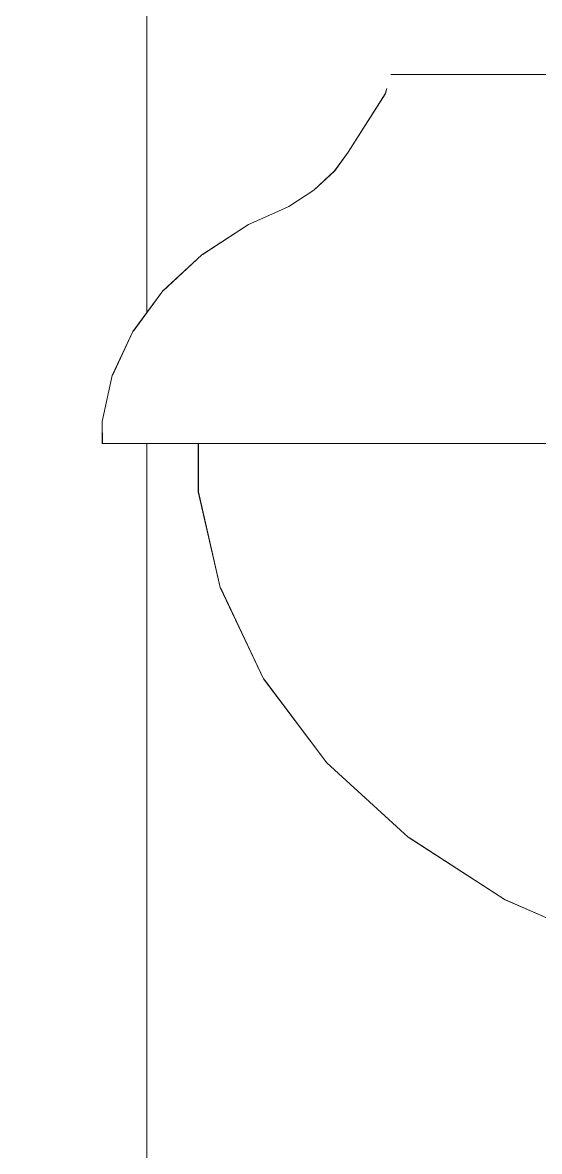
# Model space of a CAD drawing. Header units: metres. Extents: x -41 to 412, y -15 to 25.
# Drawn here: x 324.3595 to 324.4295, y -13.7265 to -13.5735 of the extents above; entities that cross this region are included whole.
import ezdxf

# ---------------------------------------------------------------- set-up
doc = ezdxf.new("R2010")
doc.units = ezdxf.units.M
doc.header["$MEASUREMENT"] = 0
doc.set_wipeout_variables(frame=1)
doc.linetypes.add('Wipeout_Contour', pattern=[1, 0, -1])
doc.layers.add('Interior - Furniture', color=7, linetype='Continuous')
doc.layers.add('Interior - Stair & Railing', color=7, linetype='Continuous')

msp = doc.modelspace()

# ---------------------------------------------------------------- wipeouts: each hides what was drawn before it
at = {"color": 254, "linetype": 'Wipeout_Contour', "lineweight": 0, "ltscale": 1298.781157}
msp.add_wipeout([(324.41269, -13.58055), (324.40943, -13.58055), (324.4093, -13.58065), (324.41256, -13.58065)], dxfattribs=at).dxf.layer = 'Interior - Furniture'

# ---------------------------------------------------------------- next in the draw order: wipeouts: each hides what was drawn before it
at = {"color": 254, "linetype": 'Wipeout_Contour', "lineweight": 0, "ltscale": 1298.806928}
msp.add_wipeout([(324.41269, -13.58055), (324.41256, -13.58065), (324.42221, -13.58065), (324.42233, -13.58055)], dxfattribs=at).dxf.layer = 'Interior - Furniture'

# ---------------------------------------------------------------- next in the draw order: wipeouts: each hides what was drawn before it
at = {"color": 254, "linetype": 'Wipeout_Contour', "lineweight": 0, "ltscale": 1298.777069}
msp.add_wipeout([(324.41256, -13.58065), (324.4093, -13.58065), (324.40867, -13.58321), (324.41195, -13.58321)], dxfattribs=at).dxf.layer = 'Interior - Furniture'
at = {"color": 254, "linetype": 'Wipeout_Contour', "lineweight": 0, "ltscale": 1298.857321}
msp.add_wipeout([(324.4379, -13.58055), (324.42233, -13.58055), (324.42221, -13.58065), (324.43779, -13.58065)], dxfattribs=at).dxf.layer = 'Interior - Furniture'

# ---------------------------------------------------------------- next in the draw order: wipeouts: each hides what was drawn before it
at = {"color": 254, "linetype": 'Wipeout_Contour', "lineweight": 0, "ltscale": 1298.802498}
msp.add_wipeout([(324.41256, -13.58065), (324.41195, -13.58321), (324.42164, -13.58321), (324.42221, -13.58065)], dxfattribs=at).dxf.layer = 'Interior - Furniture'

# ---------------------------------------------------------------- next in the draw order: wipeouts: each hides what was drawn before it
at = {"color": 254, "linetype": 'Wipeout_Contour', "lineweight": 0, "ltscale": 1298.852924}
msp.add_wipeout([(324.43779, -13.58065), (324.42221, -13.58065), (324.42164, -13.58321), (324.43729, -13.58321)], dxfattribs=at).dxf.layer = 'Interior - Furniture'
at = {"color": 254, "linetype": 'Wipeout_Contour', "lineweight": 0, "ltscale": 1298.756466}
msp.add_wipeout([(324.41195, -13.58321), (324.40867, -13.58321), (324.40363, -13.5911), (324.40702, -13.5911)], dxfattribs=at).dxf.layer = 'Interior - Furniture'

# ---------------------------------------------------------------- next in the draw order: wipeouts: each hides what was drawn before it
at = {"color": 254, "linetype": 'Wipeout_Contour', "lineweight": 0, "ltscale": 1624.403839}
msp.add_wipeout([(324.40939, -13.58058), (324.40943, -13.58055), (324.64527, -13.58055), (324.64527, -13.58054), (324.4094, -13.58054)], dxfattribs=at).dxf.layer = 'Interior - Furniture'
at = {"color": 254, "linetype": 'Wipeout_Contour', "lineweight": 0, "ltscale": 1298.773387}
msp.add_wipeout([(324.41195, -13.58321), (324.40702, -13.5911), (324.41705, -13.5911), (324.42164, -13.58321)], dxfattribs=at).dxf.layer = 'Interior - Furniture'

# ---------------------------------------------------------------- next in the draw order: linework, layer by layer
at = {"layer": 'Interior - Furniture', "color": 6, "linetype": 'Continuous', "lineweight": 20}
for p, q in [((324.4094, -13.58054), (324.40939, -13.58058)), ((324.64527, -13.58054), (324.4094, -13.58054)), ((324.40943, -13.58055), (324.4094, -13.58055)), ((324.40943, -13.58055), (324.41269, -13.58055)), ((324.41269, -13.58055), (324.42233, -13.58055)), ((324.42233, -13.58055), (324.4379, -13.58055))]:
    msp.add_line(p, q, dxfattribs=at)

# ---------------------------------------------------------------- next in the draw order: wipeouts: each hides what was drawn before it
at = {"color": 254, "linetype": 'Wipeout_Contour', "lineweight": 0, "ltscale": 1298.821035}
msp.add_wipeout([(324.42164, -13.58321), (324.41705, -13.5911), (324.43326, -13.5911), (324.43729, -13.58321)], dxfattribs=at).dxf.layer = 'Interior - Furniture'
at = {"color": 254, "linetype": 'Wipeout_Contour', "lineweight": 0, "ltscale": 1298.749652}
msp.add_wipeout([(324.40702, -13.5911), (324.40363, -13.5911), (324.40179, -13.59364), (324.40523, -13.59364)], dxfattribs=at).dxf.layer = 'Interior - Furniture'

# ---------------------------------------------------------------- next in the draw order: wipeouts: each hides what was drawn before it
at = {"color": 254, "linetype": 'Wipeout_Contour', "lineweight": 0, "ltscale": 1298.774211}
msp.add_wipeout([(324.40702, -13.5911), (324.40523, -13.59364), (324.41539, -13.59364), (324.41705, -13.5911)], dxfattribs=at).dxf.layer = 'Interior - Furniture'

# ---------------------------------------------------------------- next in the draw order: wipeouts: each hides what was drawn before it
at = {"color": 254, "linetype": 'Wipeout_Contour', "lineweight": 0, "ltscale": 1298.826252}
msp.add_wipeout([(324.41705, -13.5911), (324.41539, -13.59364), (324.4318, -13.59364), (324.43326, -13.5911)], dxfattribs=at).dxf.layer = 'Interior - Furniture'
at = {"color": 254, "linetype": 'Wipeout_Contour', "lineweight": 0, "ltscale": 1298.738556}
msp.add_wipeout([(324.40523, -13.59364), (324.40179, -13.59364), (324.39897, -13.59625), (324.40247, -13.59625)], dxfattribs=at).dxf.layer = 'Interior - Furniture'

# ---------------------------------------------------------------- next in the draw order: wipeouts: each hides what was drawn before it
at = {"color": 254, "linetype": 'Wipeout_Contour', "lineweight": 0, "ltscale": 1298.761528}
msp.add_wipeout([(324.40523, -13.59364), (324.40247, -13.59625), (324.41282, -13.59625), (324.41539, -13.59364)], dxfattribs=at).dxf.layer = 'Interior - Furniture'

# ---------------------------------------------------------------- next in the draw order: wipeouts: each hides what was drawn before it
at = {"color": 254, "linetype": 'Wipeout_Contour', "lineweight": 0, "ltscale": 1298.813641}
msp.add_wipeout([(324.41539, -13.59364), (324.41282, -13.59625), (324.42954, -13.59625), (324.4318, -13.59364)], dxfattribs=at).dxf.layer = 'Interior - Furniture'
at = {"color": 254, "linetype": 'Wipeout_Contour', "lineweight": 0, "ltscale": 1298.725794}
msp.add_wipeout([(324.40247, -13.59625), (324.39897, -13.59625), (324.39559, -13.59845), (324.39917, -13.59845)], dxfattribs=at).dxf.layer = 'Interior - Furniture'

# ---------------------------------------------------------------- next in the draw order: wipeouts: each hides what was drawn before it
at = {"color": 254, "linetype": 'Wipeout_Contour', "lineweight": 0, "ltscale": 1298.748302}
msp.add_wipeout([(324.40247, -13.59625), (324.39917, -13.59845), (324.40975, -13.59845), (324.41282, -13.59625)], dxfattribs=at).dxf.layer = 'Interior - Furniture'

# ---------------------------------------------------------------- next in the draw order: wipeouts: each hides what was drawn before it
at = {"color": 254, "linetype": 'Wipeout_Contour', "lineweight": 0, "ltscale": 1298.80108}
msp.add_wipeout([(324.41282, -13.59625), (324.40975, -13.59845), (324.42684, -13.59845), (324.42954, -13.59625)], dxfattribs=at).dxf.layer = 'Interior - Furniture'
at = {"color": 254, "linetype": 'Wipeout_Contour', "lineweight": 0, "ltscale": 1298.718903}
msp.add_wipeout([(324.39917, -13.59845), (324.39559, -13.59845), (324.39368, -13.59931), (324.39731, -13.59931)], dxfattribs=at).dxf.layer = 'Interior - Furniture'

# ---------------------------------------------------------------- next in the draw order: wipeouts: each hides what was drawn before it
at = {"color": 254, "linetype": 'Wipeout_Contour', "lineweight": 0, "ltscale": 1298.878908}
msp.add_wipeout([(324.42684, -13.59845), (324.44965, -13.59845), (324.45185, -13.59625), (324.42954, -13.59625)], dxfattribs=at).dxf.layer = 'Interior - Furniture'
at = {"color": 254, "linetype": 'Wipeout_Contour', "lineweight": 0, "ltscale": 1298.744968}
msp.add_wipeout([(324.39917, -13.59845), (324.39731, -13.59931), (324.40801, -13.59931), (324.40975, -13.59845)], dxfattribs=at).dxf.layer = 'Interior - Furniture'

# ---------------------------------------------------------------- next in the draw order: wipeouts: each hides what was drawn before it
at = {"color": 254, "linetype": 'Wipeout_Contour', "lineweight": 0, "ltscale": 1298.799887}
msp.add_wipeout([(324.40975, -13.59845), (324.40801, -13.59931), (324.42531, -13.59931), (324.42684, -13.59845)], dxfattribs=at).dxf.layer = 'Interior - Furniture'
at = {"color": 254, "linetype": 'Wipeout_Contour', "lineweight": 0, "ltscale": 1298.704875}
msp.add_wipeout([(324.39731, -13.59931), (324.39368, -13.59931), (324.39011, -13.6009), (324.39382, -13.6009)], dxfattribs=at).dxf.layer = 'Interior - Furniture'

# ---------------------------------------------------------------- next in the draw order: wipeouts: each hides what was drawn before it
at = {"color": 254, "linetype": 'Wipeout_Contour', "lineweight": 0, "ltscale": 1298.879748}
msp.add_wipeout([(324.42684, -13.59845), (324.42531, -13.59931), (324.4484, -13.59931), (324.44965, -13.59845)], dxfattribs=at).dxf.layer = 'Interior - Furniture'
at = {"color": 254, "linetype": 'Wipeout_Contour', "lineweight": 0, "ltscale": 1298.728213}
msp.add_wipeout([(324.39731, -13.59931), (324.39382, -13.6009), (324.40477, -13.6009), (324.40801, -13.59931)], dxfattribs=at).dxf.layer = 'Interior - Furniture'

# ---------------------------------------------------------------- next in the draw order: wipeouts: each hides what was drawn before it
at = {"color": 254, "linetype": 'Wipeout_Contour', "lineweight": 0, "ltscale": 1298.782835}
msp.add_wipeout([(324.40801, -13.59931), (324.40477, -13.6009), (324.42246, -13.6009), (324.42531, -13.59931)], dxfattribs=at).dxf.layer = 'Interior - Furniture'
at = {"color": 254, "linetype": 'Wipeout_Contour', "lineweight": 0, "ltscale": 1298.682782}
msp.add_wipeout([(324.39382, -13.6009), (324.39011, -13.6009), (324.38382, -13.605), (324.38767, -13.605)], dxfattribs=at).dxf.layer = 'Interior - Furniture'

# ---------------------------------------------------------------- next in the draw order: wipeouts: each hides what was drawn before it
at = {"color": 254, "linetype": 'Wipeout_Contour', "lineweight": 0, "ltscale": 1298.863377}
msp.add_wipeout([(324.42531, -13.59931), (324.42246, -13.6009), (324.44607, -13.6009), (324.4484, -13.59931)], dxfattribs=at).dxf.layer = 'Interior - Furniture'
at = {"color": 254, "linetype": 'Wipeout_Contour', "lineweight": 0, "ltscale": 1298.702153}
msp.add_wipeout([(324.39382, -13.6009), (324.38767, -13.605), (324.39904, -13.605), (324.40477, -13.6009)], dxfattribs=at).dxf.layer = 'Interior - Furniture'

# ---------------------------------------------------------------- next in the draw order: wipeouts: each hides what was drawn before it
at = {"color": 254, "linetype": 'Wipeout_Contour', "lineweight": 0, "ltscale": 1298.756012}
msp.add_wipeout([(324.40477, -13.6009), (324.39904, -13.605), (324.41742, -13.605), (324.42246, -13.6009)], dxfattribs=at).dxf.layer = 'Interior - Furniture'
at = {"color": 254, "linetype": 'Wipeout_Contour', "lineweight": 0, "ltscale": 1298.661859}
msp.add_wipeout([(324.38382, -13.605), (324.37854, -13.60987), (324.38251, -13.60987), (324.38767, -13.605)], dxfattribs=at).dxf.layer = 'Interior - Furniture'

# ---------------------------------------------------------------- next in the draw order: wipeouts: each hides what was drawn before it
at = {"color": 254, "linetype": 'Wipeout_Contour', "lineweight": 0, "ltscale": 1298.83748}
msp.add_wipeout([(324.42246, -13.6009), (324.41742, -13.605), (324.44196, -13.605), (324.44607, -13.6009)], dxfattribs=at).dxf.layer = 'Interior - Furniture'
at = {"color": 254, "linetype": 'Wipeout_Contour', "lineweight": 0, "ltscale": 1298.684428}
msp.add_wipeout([(324.38251, -13.60987), (324.39425, -13.60987), (324.39904, -13.605), (324.38767, -13.605)], dxfattribs=at).dxf.layer = 'Interior - Furniture'

# ---------------------------------------------------------------- next in the draw order: wipeouts: each hides what was drawn before it
at = {"color": 254, "linetype": 'Wipeout_Contour', "lineweight": 0, "ltscale": 1298.741538}
msp.add_wipeout([(324.39904, -13.605), (324.39425, -13.60987), (324.4132, -13.60987), (324.41742, -13.605)], dxfattribs=at).dxf.layer = 'Interior - Furniture'
at = {"color": 254, "linetype": 'Wipeout_Contour', "lineweight": 0, "ltscale": 1298.64586}
msp.add_wipeout([(324.37854, -13.60987), (324.37445, -13.61538), (324.37852, -13.61538), (324.38251, -13.60987)], dxfattribs=at).dxf.layer = 'Interior - Furniture'

# ---------------------------------------------------------------- next in the draw order: wipeouts: each hides what was drawn before it
at = {"color": 254, "linetype": 'Wipeout_Contour', "lineweight": 0, "ltscale": 1298.826753}
msp.add_wipeout([(324.4132, -13.60987), (324.43851, -13.60987), (324.44196, -13.605), (324.41742, -13.605)], dxfattribs=at).dxf.layer = 'Interior - Furniture'
at = {"color": 254, "linetype": 'Wipeout_Contour', "lineweight": 0, "ltscale": 1298.671664}
msp.add_wipeout([(324.39425, -13.60987), (324.38251, -13.60987), (324.37852, -13.61538), (324.39053, -13.61538)], dxfattribs=at).dxf.layer = 'Interior - Furniture'

# ---------------------------------------------------------------- next in the draw order: wipeouts: each hides what was drawn before it
at = {"color": 254, "linetype": 'Wipeout_Contour', "lineweight": 0, "ltscale": 1298.731601}
msp.add_wipeout([(324.39425, -13.60987), (324.39053, -13.61538), (324.40993, -13.61538), (324.4132, -13.60987)], dxfattribs=at).dxf.layer = 'Interior - Furniture'
at = {"color": 254, "linetype": 'Wipeout_Contour', "lineweight": 0, "ltscale": 1298.635574}
msp.add_wipeout([(324.37167, -13.62134), (324.3758, -13.62134), (324.37852, -13.61538), (324.37445, -13.61538)], dxfattribs=at).dxf.layer = 'Interior - Furniture'

# ---------------------------------------------------------------- next in the draw order: wipeouts: each hides what was drawn before it
at = {"color": 254, "linetype": 'Wipeout_Contour', "lineweight": 0, "ltscale": 1298.819935}
msp.add_wipeout([(324.43851, -13.60987), (324.4132, -13.60987), (324.40993, -13.61538), (324.43584, -13.61538)], dxfattribs=at).dxf.layer = 'Interior - Furniture'
at = {"color": 254, "linetype": 'Wipeout_Contour', "lineweight": 0, "ltscale": 1298.6645}
msp.add_wipeout([(324.39053, -13.61538), (324.37852, -13.61538), (324.3758, -13.62134), (324.388, -13.62134)], dxfattribs=at).dxf.layer = 'Interior - Furniture'

# ---------------------------------------------------------------- next in the draw order: wipeouts: each hides what was drawn before it
at = {"color": 254, "linetype": 'Wipeout_Contour', "lineweight": 0, "ltscale": 1298.726694}
msp.add_wipeout([(324.39053, -13.61538), (324.388, -13.62134), (324.40771, -13.62134), (324.40993, -13.61538)], dxfattribs=at).dxf.layer = 'Interior - Furniture'
at = {"color": 254, "linetype": 'Wipeout_Contour', "lineweight": 0, "ltscale": 1298.63192}
msp.add_wipeout([(324.37028, -13.62758), (324.37444, -13.62758), (324.3758, -13.62134), (324.37167, -13.62134)], dxfattribs=at).dxf.layer = 'Interior - Furniture'

# ---------------------------------------------------------------- next in the draw order: wipeouts: each hides what was drawn before it
at = {"color": 254, "linetype": 'Wipeout_Contour', "lineweight": 0, "ltscale": 1298.817386}
msp.add_wipeout([(324.43584, -13.61538), (324.40993, -13.61538), (324.40771, -13.62134), (324.43402, -13.62134)], dxfattribs=at).dxf.layer = 'Interior - Furniture'
at = {"color": 254, "linetype": 'Wipeout_Contour', "lineweight": 0, "ltscale": 1298.663528}
msp.add_wipeout([(324.388, -13.62134), (324.3758, -13.62134), (324.37444, -13.62758), (324.38673, -13.62758)], dxfattribs=at).dxf.layer = 'Interior - Furniture'

# ---------------------------------------------------------------- next in the draw order: wipeouts: each hides what was drawn before it
at = {"color": 254, "linetype": 'Wipeout_Contour', "lineweight": 0, "ltscale": 1298.727238}
msp.add_wipeout([(324.388, -13.62134), (324.38673, -13.62758), (324.4066, -13.62758), (324.40771, -13.62134)], dxfattribs=at).dxf.layer = 'Interior - Furniture'
at = {"color": 254, "linetype": 'Wipeout_Contour', "lineweight": 0, "ltscale": 1298.635676}
msp.add_wipeout([(324.37444, -13.62758), (324.37028, -13.62758), (324.3703, -13.63045), (324.37446, -13.63045)], dxfattribs=at).dxf.layer = 'Interior - Furniture'

# ---------------------------------------------------------------- next in the draw order: wipeouts: each hides what was drawn before it
at = {"color": 254, "linetype": 'Wipeout_Contour', "lineweight": 0, "ltscale": 1298.819413}
msp.add_wipeout([(324.43402, -13.62134), (324.40771, -13.62134), (324.4066, -13.62758), (324.43311, -13.62758)], dxfattribs=at).dxf.layer = 'Interior - Furniture'
at = {"color": 254, "linetype": 'Wipeout_Contour', "lineweight": 0, "ltscale": 1298.668558}
msp.add_wipeout([(324.38673, -13.62758), (324.37444, -13.62758), (324.37446, -13.63045), (324.38675, -13.63045)], dxfattribs=at).dxf.layer = 'Interior - Furniture'

# ---------------------------------------------------------------- next in the draw order: wipeouts: each hides what was drawn before it
at = {"color": 254, "linetype": 'Wipeout_Contour', "lineweight": 0, "ltscale": 1298.732813}
msp.add_wipeout([(324.4066, -13.62758), (324.38673, -13.62758), (324.38675, -13.63045), (324.40661, -13.63045)], dxfattribs=at).dxf.layer = 'Interior - Furniture'
at = {"color": 254, "linetype": 'Wipeout_Contour', "lineweight": 0, "ltscale": 1298.636089}
msp.add_wipeout([(324.3703, -13.63045), (324.3703, -13.63055), (324.37446, -13.63055), (324.37446, -13.63045)], dxfattribs=at).dxf.layer = 'Interior - Furniture'

# ---------------------------------------------------------------- next in the draw order: wipeouts: each hides what was drawn before it
at = {"color": 254, "linetype": 'Wipeout_Contour', "lineweight": 0, "ltscale": 1298.825488}
msp.add_wipeout([(324.43311, -13.62758), (324.4066, -13.62758), (324.40661, -13.63045), (324.43313, -13.63045)], dxfattribs=at).dxf.layer = 'Interior - Furniture'
at = {"color": 254, "linetype": 'Wipeout_Contour', "lineweight": 0, "ltscale": 1298.668971}
msp.add_wipeout([(324.38675, -13.63045), (324.37446, -13.63045), (324.37446, -13.63055), (324.38675, -13.63055)], dxfattribs=at).dxf.layer = 'Interior - Furniture'

# ---------------------------------------------------------------- next in the draw order: wipeouts: each hides what was drawn before it
at = {"color": 254, "linetype": 'Wipeout_Contour', "lineweight": 0, "ltscale": 1298.733222}
msp.add_wipeout([(324.38675, -13.63045), (324.38675, -13.63055), (324.40661, -13.63055), (324.40661, -13.63045)], dxfattribs=at).dxf.layer = 'Interior - Furniture'

# ---------------------------------------------------------------- next in the draw order: wipeouts: each hides what was drawn before it
at = {"color": 254, "linetype": 'Wipeout_Contour', "lineweight": 0, "ltscale": 1298.688067}
msp.add_wipeout([(324.38718, -13.63055), (324.38331, -13.63055), (324.38331, -13.63713), (324.38718, -13.63713)], dxfattribs=at).dxf.layer = 'Interior - Furniture'
at = {"color": 254, "linetype": 'Wipeout_Contour', "lineweight": 0, "ltscale": 1298.825891}
msp.add_wipeout([(324.43313, -13.63045), (324.40661, -13.63045), (324.40661, -13.63055), (324.43313, -13.63055)], dxfattribs=at).dxf.layer = 'Interior - Furniture'

# ---------------------------------------------------------------- next in the draw order: wipeouts: each hides what was drawn before it
at = {"color": 254, "linetype": 'Wipeout_Contour', "lineweight": 0, "ltscale": 1298.718586}
msp.add_wipeout([(324.38718, -13.63055), (324.38718, -13.63713), (324.39859, -13.63713), (324.39859, -13.63055)], dxfattribs=at).dxf.layer = 'Interior - Furniture'

# ---------------------------------------------------------------- next in the draw order: wipeouts: each hides what was drawn before it
at = {"color": 254, "linetype": 'Wipeout_Contour', "lineweight": 0, "ltscale": 1298.778221}
msp.add_wipeout([(324.39859, -13.63055), (324.39859, -13.63713), (324.41702, -13.63713), (324.41702, -13.63055)], dxfattribs=at).dxf.layer = 'Interior - Furniture'
at = {"color": 254, "linetype": 'Wipeout_Contour', "lineweight": 0, "ltscale": 1298.685552}
msp.add_wipeout([(324.38718, -13.63713), (324.38331, -13.63713), (324.38629, -13.65009), (324.39009, -13.65009)], dxfattribs=at).dxf.layer = 'Interior - Furniture'

# ---------------------------------------------------------------- next in the draw order: wipeouts: each hides what was drawn before it
at = {"color": 254, "linetype": 'Wipeout_Contour', "lineweight": 0, "ltscale": 9092.011533}
msp.add_wipeout([(324.37164, -13.62133), (324.37025, -13.62757), (324.37027, -13.63054), (324.3703, -13.63054), (324.3703, -13.63045), (324.37028, -13.62758), (324.37167, -13.62134), (324.37445, -13.61538), (324.37854, -13.60987), (324.38382, -13.605), (324.39011, -13.6009), (324.39368, -13.59931), (324.39559, -13.59845), (324.39897, -13.59625), (324.40179, -13.59364), (324.40363, -13.5911), (324.40867, -13.58321), (324.40885, -13.58246), (324.40864, -13.5832), (324.4036, -13.59109), (324.40177, -13.59363), (324.39894, -13.59624), (324.39556, -13.59844), (324.39365, -13.59929), (324.39009, -13.60089), (324.38379, -13.60499), (324.37851, -13.60986), (324.37442, -13.61537)], dxfattribs=at).dxf.layer = 'Interior - Furniture'
at = {"color": 254, "linetype": 'Wipeout_Contour', "lineweight": 0, "ltscale": 1298.864232}
msp.add_wipeout([(324.41702, -13.63713), (324.44163, -13.63713), (324.44163, -13.63055), (324.41702, -13.63055)], dxfattribs=at).dxf.layer = 'Interior - Furniture'
at = {"color": 254, "linetype": 'Wipeout_Contour', "lineweight": 0, "ltscale": 1298.711557}
msp.add_wipeout([(324.38718, -13.63713), (324.39009, -13.65009), (324.4013, -13.65009), (324.39859, -13.63713)], dxfattribs=at).dxf.layer = 'Interior - Furniture'

# ---------------------------------------------------------------- next in the draw order: linework, layer by layer
at = {"layer": 'Interior - Furniture', "color": 6, "linetype": 'Continuous', "lineweight": 20}
for p, q in [((324.40864, -13.5832), (324.4036, -13.59109)), ((324.40885, -13.58246), (324.40864, -13.5832)), ((324.4036, -13.59109), (324.40177, -13.59363)), ((324.40177, -13.59363), (324.39894, -13.59624)), ((324.39894, -13.59624), (324.39556, -13.59844)), ((324.39556, -13.59844), (324.39365, -13.59929)), ((324.39365, -13.59929), (324.39009, -13.60089)), ((324.39009, -13.60089), (324.38379, -13.60499)), ((324.38379, -13.60499), (324.37851, -13.60986)), ((324.37851, -13.60986), (324.37442, -13.61537)), ((324.37442, -13.61537), (324.37164, -13.62133)), ((324.37164, -13.62133), (324.37025, -13.62757)), ((324.37025, -13.62757), (324.37027, -13.63054)), ((324.3703, -13.63055), (324.37028, -13.62758)), ((324.37027, -13.63054), (324.3703, -13.63054)), ((324.3703, -13.63055), (324.37446, -13.63055))]:
    msp.add_line(p, q, dxfattribs=at)

# ---------------------------------------------------------------- next in the draw order: wipeouts: each hides what was drawn before it
at = {"color": 254, "linetype": 'Wipeout_Contour', "lineweight": 0, "ltscale": 1298.769283}
msp.add_wipeout([(324.39859, -13.63713), (324.4013, -13.65009), (324.4194, -13.65009), (324.41702, -13.63713)], dxfattribs=at).dxf.layer = 'Interior - Furniture'
at = {"color": 254, "linetype": 'Wipeout_Contour', "lineweight": 0, "ltscale": 1298.701144}
msp.add_wipeout([(324.39009, -13.65009), (324.38629, -13.65009), (324.39216, -13.66245), (324.39582, -13.66245)], dxfattribs=at).dxf.layer = 'Interior - Furniture'

# ---------------------------------------------------------------- next in the draw order: wipeouts: each hides what was drawn before it
at = {"color": 254, "linetype": 'Wipeout_Contour', "lineweight": 0, "ltscale": 1298.853798}
msp.add_wipeout([(324.44163, -13.63713), (324.41702, -13.63713), (324.4194, -13.65009), (324.44358, -13.65009)], dxfattribs=at).dxf.layer = 'Interior - Furniture'
at = {"color": 254, "linetype": 'Wipeout_Contour', "lineweight": 0, "ltscale": 1298.720638}
msp.add_wipeout([(324.39009, -13.65009), (324.39582, -13.66245), (324.40663, -13.66245), (324.4013, -13.65009)], dxfattribs=at).dxf.layer = 'Interior - Furniture'

# ---------------------------------------------------------------- next in the draw order: wipeouts: each hides what was drawn before it
at = {"color": 254, "linetype": 'Wipeout_Contour', "lineweight": 0, "ltscale": 1298.774015}
msp.add_wipeout([(324.4013, -13.65009), (324.40663, -13.66245), (324.42409, -13.66245), (324.4194, -13.65009)], dxfattribs=at).dxf.layer = 'Interior - Furniture'

# ---------------------------------------------------------------- next in the draw order: wipeouts: each hides what was drawn before it
at = {"color": 254, "linetype": 'Wipeout_Contour', "lineweight": 0, "ltscale": 1298.854543}
msp.add_wipeout([(324.4194, -13.65009), (324.42409, -13.66245), (324.44741, -13.66245), (324.44358, -13.65009)], dxfattribs=at).dxf.layer = 'Interior - Furniture'
at = {"color": 254, "linetype": 'Wipeout_Contour', "lineweight": 0, "ltscale": 1298.729482}
msp.add_wipeout([(324.39582, -13.66245), (324.39216, -13.66245), (324.40074, -13.67385), (324.4042, -13.67385)], dxfattribs=at).dxf.layer = 'Interior - Furniture'

# ---------------------------------------------------------------- next in the draw order: wipeouts: each hides what was drawn before it
at = {"color": 254, "linetype": 'Wipeout_Contour', "lineweight": 0, "ltscale": 1298.742675}
msp.add_wipeout([(324.39582, -13.66245), (324.4042, -13.67385), (324.41443, -13.67385), (324.40663, -13.66245)], dxfattribs=at).dxf.layer = 'Interior - Furniture'

# ---------------------------------------------------------------- next in the draw order: wipeouts: each hides what was drawn before it
at = {"color": 254, "linetype": 'Wipeout_Contour', "lineweight": 0, "ltscale": 1298.790252}
msp.add_wipeout([(324.42409, -13.66245), (324.40663, -13.66245), (324.41443, -13.67385), (324.43095, -13.67385)], dxfattribs=at).dxf.layer = 'Interior - Furniture'

# ---------------------------------------------------------------- next in the draw order: wipeouts: each hides what was drawn before it
at = {"color": 254, "linetype": 'Wipeout_Contour', "lineweight": 0, "ltscale": 1298.86478}
msp.add_wipeout([(324.44741, -13.66245), (324.42409, -13.66245), (324.43095, -13.67385), (324.45301, -13.67385)], dxfattribs=at).dxf.layer = 'Interior - Furniture'
at = {"color": 254, "linetype": 'Wipeout_Contour', "lineweight": 0, "ltscale": 1298.768611}
msp.add_wipeout([(324.4042, -13.67385), (324.40074, -13.67385), (324.41177, -13.68392), (324.41498, -13.68392)], dxfattribs=at).dxf.layer = 'Interior - Furniture'

# ---------------------------------------------------------------- next in the draw order: wipeouts: each hides what was drawn before it
at = {"color": 254, "linetype": 'Wipeout_Contour', "lineweight": 0, "ltscale": 1298.775787}
msp.add_wipeout([(324.4042, -13.67385), (324.41498, -13.68392), (324.42446, -13.68392), (324.41443, -13.67385)], dxfattribs=at).dxf.layer = 'Interior - Furniture'

# ---------------------------------------------------------------- next in the draw order: wipeouts: each hides what was drawn before it
at = {"color": 254, "linetype": 'Wipeout_Contour', "lineweight": 0, "ltscale": 1298.816507}
msp.add_wipeout([(324.41443, -13.67385), (324.42446, -13.68392), (324.43977, -13.68392), (324.43095, -13.67385)], dxfattribs=at).dxf.layer = 'Interior - Furniture'

# ---------------------------------------------------------------- next in the draw order: wipeouts: each hides what was drawn before it
at = {"color": 254, "linetype": 'Wipeout_Contour', "lineweight": 0, "ltscale": 1298.816923}
msp.add_wipeout([(324.41498, -13.68392), (324.41177, -13.68392), (324.42492, -13.69238), (324.42783, -13.69238)], dxfattribs=at).dxf.layer = 'Interior - Furniture'

# ---------------------------------------------------------------- next in the draw order: wipeouts: each hides what was drawn before it
at = {"color": 254, "linetype": 'Wipeout_Contour', "lineweight": 0, "ltscale": 1298.818255}
msp.add_wipeout([(324.41498, -13.68392), (324.42783, -13.69238), (324.43641, -13.69238), (324.42446, -13.68392)], dxfattribs=at).dxf.layer = 'Interior - Furniture'

# ---------------------------------------------------------------- next in the draw order: wipeouts: each hides what was drawn before it
at = {"color": 254, "linetype": 'Wipeout_Contour', "lineweight": 0, "ltscale": 1298.851274}
msp.add_wipeout([(324.42446, -13.68392), (324.43641, -13.69238), (324.45029, -13.69238), (324.43977, -13.68392)], dxfattribs=at).dxf.layer = 'Interior - Furniture'

# ---------------------------------------------------------------- next in the draw order: wipeouts: each hides what was drawn before it
at = {"color": 254, "linetype": 'Wipeout_Contour', "lineweight": 0, "ltscale": 1298.859}
msp.add_wipeout([(324.42783, -13.69238), (324.42492, -13.69238), (324.43113, -13.69512), (324.4339, -13.69512)], dxfattribs=at).dxf.layer = 'Interior - Furniture'

# ---------------------------------------------------------------- next in the draw order: wipeouts: each hides what was drawn before it
at = {"color": 254, "linetype": 'Wipeout_Contour', "lineweight": 0, "ltscale": 1298.867663}
msp.add_wipeout([(324.42783, -13.69238), (324.4339, -13.69512), (324.44206, -13.69512), (324.43641, -13.69238)], dxfattribs=at).dxf.layer = 'Interior - Furniture'

# ---------------------------------------------------------------- next in the draw order: wipeouts: each hides what was drawn before it
at = {"color": 254, "linetype": 'Wipeout_Contour', "lineweight": 0, "ltscale": 7148.336603}
msp.add_wipeout([(324.38328, -13.63712), (324.38626, -13.65008), (324.39213, -13.66245), (324.40072, -13.67384), (324.41175, -13.68392), (324.4249, -13.69238), (324.43111, -13.69512), (324.44875, -13.70319), (324.48715, -13.71439), (324.5275, -13.72031), (324.52752, -13.72031), (324.48717, -13.71439), (324.44877, -13.70319), (324.43113, -13.69512), (324.42492, -13.69238), (324.41177, -13.68392), (324.40074, -13.67385), (324.39216, -13.66245), (324.38629, -13.65009), (324.38331, -13.63713), (324.38331, -13.63055), (324.38328, -13.63055)], dxfattribs=at).dxf.layer = 'Interior - Furniture'

# ---------------------------------------------------------------- next in the draw order: hatches: boundary and pattern name
at = {"layer": 'Interior - Stair & Railing', "linetype": 'Continuous', "lineweight": 13}
h = msp.add_hatch(dxfattribs=at)
h.set_pattern_fill('GRID_20X35_0003', color=171, style=0, pattern_type=2)
h.set_pattern_definition([(180, (325.17612, -14.62055), (0, 0.35), []), (90, (325.17612, -14.62055), (0.2, 0), [])])
h.paths.add_polyline_path([(324.07612, -14.62055), (325.17612, -14.62055), (325.17612, -13.42055), (324.07612, -13.42055)])
h.paths.add_polyline_path([(324.37027, -13.63054), (324.37025, -13.62757), (324.37164, -13.62133), (324.37442, -13.61537), (324.37851, -13.60986), (324.38379, -13.60499), (324.39009, -13.60089), (324.39365, -13.59929), (324.39556, -13.59844), (324.39894, -13.59624), (324.40177, -13.59363), (324.4036, -13.59109), (324.40864, -13.5832), (324.40885, -13.58246), (324.4093, -13.58065), (324.40939, -13.58058), (324.4094, -13.58054), (324.64527, -13.58054), (324.64752, -13.53555), (324.64646, -13.53555), (324.64646, -13.52055), (324.64827, -13.52055), (324.64916, -13.50264), (324.64897, -13.5026), (324.64638, -13.50023), (324.64638, -13.4963), (324.64932, -13.48865), (324.65261, -13.48681), (324.66021, -13.48549), (324.67027, -13.48501), (324.68033, -13.48549), (324.68793, -13.48681), (324.69122, -13.48865), (324.69416, -13.4963), (324.69416, -13.50023), (324.69157, -13.5026), (324.69137, -13.50264), (324.69227, -13.52055), (324.69407, -13.52055), (324.69407, -13.53555), (324.69302, -13.53555), (324.69527, -13.58054), (324.93114, -13.58054), (324.93115, -13.58058), (324.93124, -13.58065), (324.93168, -13.58246), (324.93189, -13.5832), (324.93694, -13.59109), (324.93877, -13.59363), (324.9416, -13.59624), (324.94497, -13.59844), (324.94689, -13.59929), (324.95045, -13.60089), (324.95675, -13.60499), (324.96203, -13.60986), (324.96612, -13.61537), (324.9689, -13.62133), (324.97029, -13.62757), (324.97027, -13.63054), (324.97024, -13.63055), (324.95725, -13.63055), (324.95725, -13.63712), (324.95427, -13.65008), (324.9484, -13.66245), (324.93982, -13.67384), (324.92879, -13.68392), (324.91564, -13.69238), (324.90943, -13.69512), (324.89179, -13.70319), (324.85339, -13.71439), (324.81303, -13.72031), (324.78911, -13.72055), (324.55143, -13.72055), (324.5275, -13.72031), (324.48715, -13.71439), (324.44875, -13.70319), (324.43111, -13.69512), (324.4249, -13.69238), (324.41175, -13.68392), (324.40072, -13.67384), (324.39213, -13.66245), (324.38626, -13.65008), (324.38328, -13.63712), (324.38328, -13.63055), (324.3703, -13.63054)], flags=0)

# ---------------------------------------------------------------- next in the draw order: linework, layer by layer
at = {"layer": 'Interior - Furniture', "color": 6, "linetype": 'Continuous', "lineweight": 20}
for p, q in [((324.37446, -13.63055), (324.38675, -13.63055)), ((324.38328, -13.63055), (324.38328, -13.63712)), ((324.38675, -13.63055), (324.40661, -13.63055)), ((324.40661, -13.63055), (324.43313, -13.63055)), ((324.38328, -13.63712), (324.38626, -13.65008)), ((324.38626, -13.65008), (324.39213, -13.66245)), ((324.39213, -13.66245), (324.40072, -13.67384)), ((324.40072, -13.67384), (324.41175, -13.68392)), ((324.41175, -13.68392), (324.4249, -13.69238)), ((324.4249, -13.69238), (324.43111, -13.69512))]:
    msp.add_line(p, q, dxfattribs=at)

doc.saveas('drawing.dxf')
